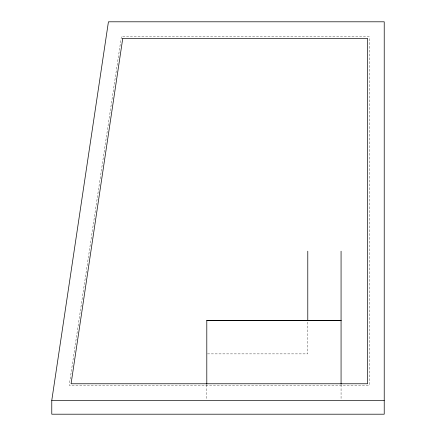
<?xml version="1.0" encoding="UTF-8"?>
<svg xmlns="http://www.w3.org/2000/svg" width="436" height="436" viewBox="0 0 436 436"><rect width="100%" height="100%" fill="white"/><g stroke="black" fill="none" stroke-linecap="round" stroke-linejoin="round"><path stroke-width="0.33" stroke-dasharray="2.18 1.64" d="M207.476 353.874L307.783 353.874L307.783 321.272M341.066 384.803L341.066 399.719M206.8 384.803L206.8 399.719M121.371 36.82L69.21 385.375L369.205 385.375L369.205 36.82L121.371 36.82"/><path stroke-width="0.65" d="M51.775 400.395L108.433 21.8L384.225 21.8L384.225 414.2L51.775 414.2L51.775 400.395L384.225 400.395M341.066 320.4L206.8 320.4L206.8 384.214M206.8 320.591L341.066 320.591M341.066 251.191L341.066 384.165M307.783 251.191L307.783 320.591M122.756 38.428L71.073 383.767L367.603 383.767L367.603 38.428L122.756 38.428"/></g></svg>
